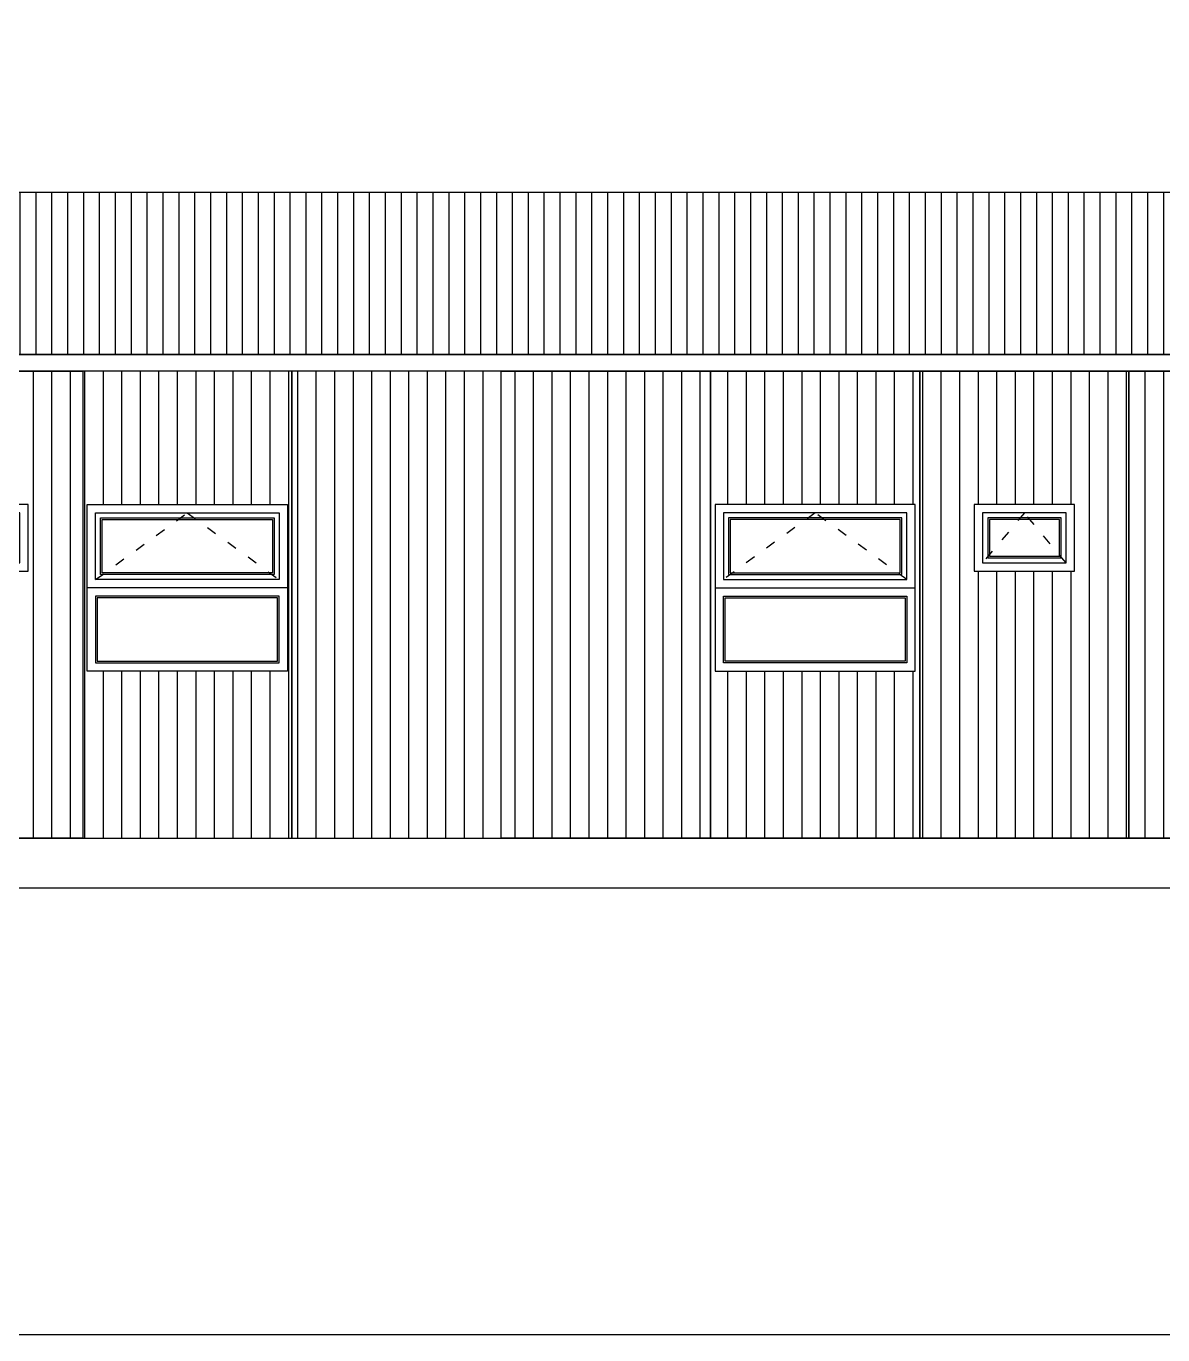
# Model space of a CAD drawing. Header units: millimetres. Extents: x -3516 to 33273, y -7531 to 724.
# Drawn here: x 2545 to 3226, y -3667 to -2883 of the extents above; entities that cross this region are included whole.
import ezdxf

# ---------------------------------------------------------------- set-up
doc = ezdxf.new("R2010")
doc.units = ezdxf.units.MM
doc.linetypes.add('ACAD_ISO03W100', pattern=[30, 12, -18])
for name, color, linetype, lineweight in [('acilis', 251, 'ACAD_ISO03W100', 13), ('KAPI-PEN', 37, 'Continuous', 15), ('OLCU', 7, 'Continuous', 20), ('panel gorunus', 251, 'Continuous', 20), ('pencere golge', 155, 'Continuous', 30), ('SAC GORUNUS', 148, 'Continuous', 15)]:
    doc.layers.add(name, color=color, linetype=linetype, lineweight=lineweight)

# ---------------------------------------------------------------- blocks, each defined once
blk = doc.blocks.new('A$C5C642B8B')
at = {"layer": 'SAC GORUNUS', "linetype": 'Continuous', "lineweight": -2}
h = blk.add_hatch(dxfattribs=at)
h.set_pattern_fill('ANSI31', color=251, scale=3.5, angle=45)
h.set_pattern_definition([(90, (-1129.363410712751, -4888.094134666884), (-11.1125, 1.8e-15), [])])
h.paths.add_polyline_path([(92.74994243970288, 160.0000610969873), (92.74994243970288, 200.0000610969873), (32.74994243970287, 200.0000610969873), (32.74994243970287, 160.0000610969873)], flags=16)
h.paths.add_polyline_path([(-5.75602971367e-05, 6.10969873378e-05), (-5.75602971367e-05, 280.0000610969874), (125.4999424397028, 280.0000610969874), (125.4999424397028, 6.10969873378e-05)])
at = {"layer": 'acilis', "linetype": 'ACAD_ISO03W100', "lineweight": -2, "ltscale": 0.5}
for p, q in [((62.74994243970286, 195.0000610969873), (37.74994243970287, 165.0000610969873)), ((87.74994243970288, 165.0000610969873), (62.74994243970286, 195.0000610969873))]:
    blk.add_line(p, q, dxfattribs=at)
at = {"layer": 'KAPI-PEN', "lineweight": -2}
for points in [[(92.74994243970288, 160.0000610969873), (92.74994243970288, 200.0000610969873), (32.74994243970287, 200.0000610969873), (32.74994243970287, 160.0000610969873)], [(37.74994243970287, 195.0000610969873), (37.74994243970287, 165.0000610969873), (87.74994243970288, 165.0000610969873), (87.74994243970288, 195.0000610969873)], [(84.74994243970286, 168.0000610969873), (84.74994243970286, 192.0000610969873), (40.74994243970285, 192.0000610969873), (40.74994243970285, 168.0000610969873)]]:
    blk.add_lwpolyline(points, close=True, dxfattribs=at)
at = {"layer": 'panel gorunus', "lineweight": -2}
blk.add_lwpolyline([(-5.75602971367e-05, 6.10969873378e-05), (-5.75602971367e-05, 280.0000610969874), (125.4999424397028, 280.0000610969874), (125.4999424397028, 6.10969873378e-05)], close=True, dxfattribs=at)
at = {"layer": 'pencere golge', "lineweight": -2}
blk.add_lwpolyline([(83.74994243970286, 169.0000610969873), (83.74994243970286, 191.0000610969873), (41.74994243970284, 191.0000610969873), (41.74994243970284, 169.0000610969873)], close=True, dxfattribs=at)
blk = doc.blocks.new('A$C7BB22E92')
at = {"layer": 'SAC GORUNUS', "linetype": 'Continuous', "lineweight": -2}
h = blk.add_hatch(dxfattribs=at)
h.set_pattern_fill('ANSI31', color=251, scale=3.5, angle=45)
h.set_pattern_definition([(90, (492.9756829144826, -4888.094134666884), (-11.1125, 1.8e-15), [])])
h.paths.add_polyline_path([(125.5000171385109, 280.0000610969873), (1.713851088425145e-05, 280.0000610969873), (1.713851088425145e-05, 6.109698733780533e-05), (125.5000171385109, 6.109698733780533e-05)])
at = {"layer": 'panel gorunus', "lineweight": -2}
blk.add_lwpolyline([(1.713851088425145e-05, 6.109698733780533e-05), (1.713851088425145e-05, 280.0000610969873), (125.5000171385109, 280.0000610969873), (125.5000171385109, 6.109698733780533e-05)], close=True, dxfattribs=at)
blk = doc.blocks.new('A$C13AF0E5A')
at = {"layer": 'SAC GORUNUS', "linetype": 'Continuous', "lineweight": -2}
h = blk.add_hatch(dxfattribs=at)
h.set_pattern_fill('ANSI31', color=251, scale=3.5, angle=45)
h.set_pattern_definition([(90, (-1868.555244419295, -4888.094134666884), (-11.1125, 1.8e-15), [])])
h.paths.add_polyline_path([(125.4999027767335, 280.0000610969874), (125.4999027767335, 6.10969873378e-05), (-9.72232664935e-05, 6.10969873378e-05), (-9.72232664935e-05, 280.0000610969874)])
h.paths.add_polyline_path([(2.749902776733505, 100.0000610969873), (122.7499027767335, 100.0000610969873), (122.7499027767335, 200.0000610969873), (2.749902776733505, 200.0000610969873)], flags=16)
at = {"layer": 'acilis', "linetype": 'ACAD_ISO03W100', "lineweight": -2, "ltscale": 0.5}
for p, q in [((62.74990277673351, 195.0000610969873), (7.749902776733503, 155.0000610969873)), ((117.7499027767335, 155.0000610969873), (62.74990277673351, 195.0000610969873))]:
    blk.add_line(p, q, dxfattribs=at)
at = {"layer": 'KAPI-PEN', "lineweight": -2}
blk.add_line((2.749902776733505, 150.0000610969873), (122.7499027767335, 150.0000610969873), dxfattribs=at)
for points in [[(2.749902776733505, 100.0000610969873), (122.7499027767335, 100.0000610969873), (122.7499027767335, 200.0000610969873), (2.749902776733505, 200.0000610969873)], [(7.749902776733503, 195.0000610969873), (7.749902776733503, 155.0000610969873), (117.7499027767335, 155.0000610969873), (117.7499027767335, 195.0000610969873)], [(114.7499027767335, 158.0000610969873), (114.7499027767335, 192.0000610969873), (10.7499027767335, 192.0000610969873), (10.7499027767335, 158.0000610969873)], [(117.7499027767335, 145.0000610969873), (117.7499027767335, 105.0000610969873), (7.749902776733503, 105.0000610969873), (7.749902776733503, 145.0000610969873)]]:
    blk.add_lwpolyline(points, close=True, dxfattribs=at)
at = {"layer": 'panel gorunus', "lineweight": -2}
blk.add_lwpolyline([(125.4999027767335, 280.0000610969874), (125.4999027767335, 6.10969873378e-05), (-9.72232664935e-05, 6.10969873378e-05), (-9.72232664935e-05, 280.0000610969874)], close=True, dxfattribs=at)
at = {"layer": 'pencere golge', "lineweight": -2}
for points in [[(113.7499027767335, 159.0000610969873), (113.7499027767335, 191.0000610969873), (11.7499027767335, 191.0000610969873), (11.7499027767335, 159.0000610969873)], [(116.7499027767335, 144.0000610969873), (116.7499027767335, 106.0000610969873), (8.749902776733506, 106.0000610969873), (8.749902776733506, 144.0000610969873)]]:
    blk.add_lwpolyline(points, close=True, dxfattribs=at)

msp = doc.modelspace()

# ---------------------------------------------------------------- hatches: boundary and pattern name
h = msp.add_hatch()
h.set_pattern_fill('ANSI31', color=0, scale=3, angle=45)
h.set_pattern_definition([(90, (8027.365789903241, -37847.68582427912), (-9.524999999999997, 1.8e-15), [])])
h.paths.add_polyline_path([(2069.433915147703, -2982.54465032219), (6601.433915147703, -2982.54465032219), (6601.433915066678, -3079.70995251862), (2069.433915066678, -3079.70995251862)])

# ---------------------------------------------------------------- linework, layer by layer
msp.add_lwpolyline([(1649.679145302987, -875.9050961296343), (7849.679145302987, -875.9050961296343), (7849.679145302987, -3667.462374436654), (1649.679145302988, -3667.462374436654)])
for points in [[(2069.433915147703, -2982.54465032219), (6601.433915147703, -2982.54465032219), (6601.433915066678, -3079.70995251862), (2069.433915066678, -3079.70995251862)], [(2069.433915066678, -3079.70995251862), (6601.433915066678, -3079.70995251862), (6601.433915066678, -3089.70995251862), (2069.433915066678, -3089.70995251862)], [(1918.630056018475, -3369.70995251862), (6807.892762924981, -3369.709952518708), (6807.892762924981, -3399.709952518708), (1918.630056018475, -3399.709952518606)]]:
    msp.add_lwpolyline(points, close=True)

# ---------------------------------------------------------------- block references
at = {"layer": 'OLCU', "lineweight": -2}
for name, p in [('A$C5C642B8B', (2452.933972626983, -3369.710013615608)), ('A$C7BB22E92', (2829.43389792816, -3369.710013615608)), ('A$C13AF0E5A', (2954.934012289945, -3369.710013615608)), ('A$C5C642B8B', (3080.433972626983, -3369.710013615608)), ('A$C5C642B8B', (3205.933972626983, -3369.710013615608))]:
    msp.add_blockref(name, p, dxfattribs=at)
at = {"layer": 'OLCU', "lineweight": -2, "xscale": -1}
for name, p in [('A$C13AF0E5A', (2703.933817843412, -3369.710013615608)), ('A$C7BB22E92', (2829.433932205196, -3369.710013615608))]:
    msp.add_blockref(name, p, dxfattribs=at)

doc.saveas('drawing.dxf')
